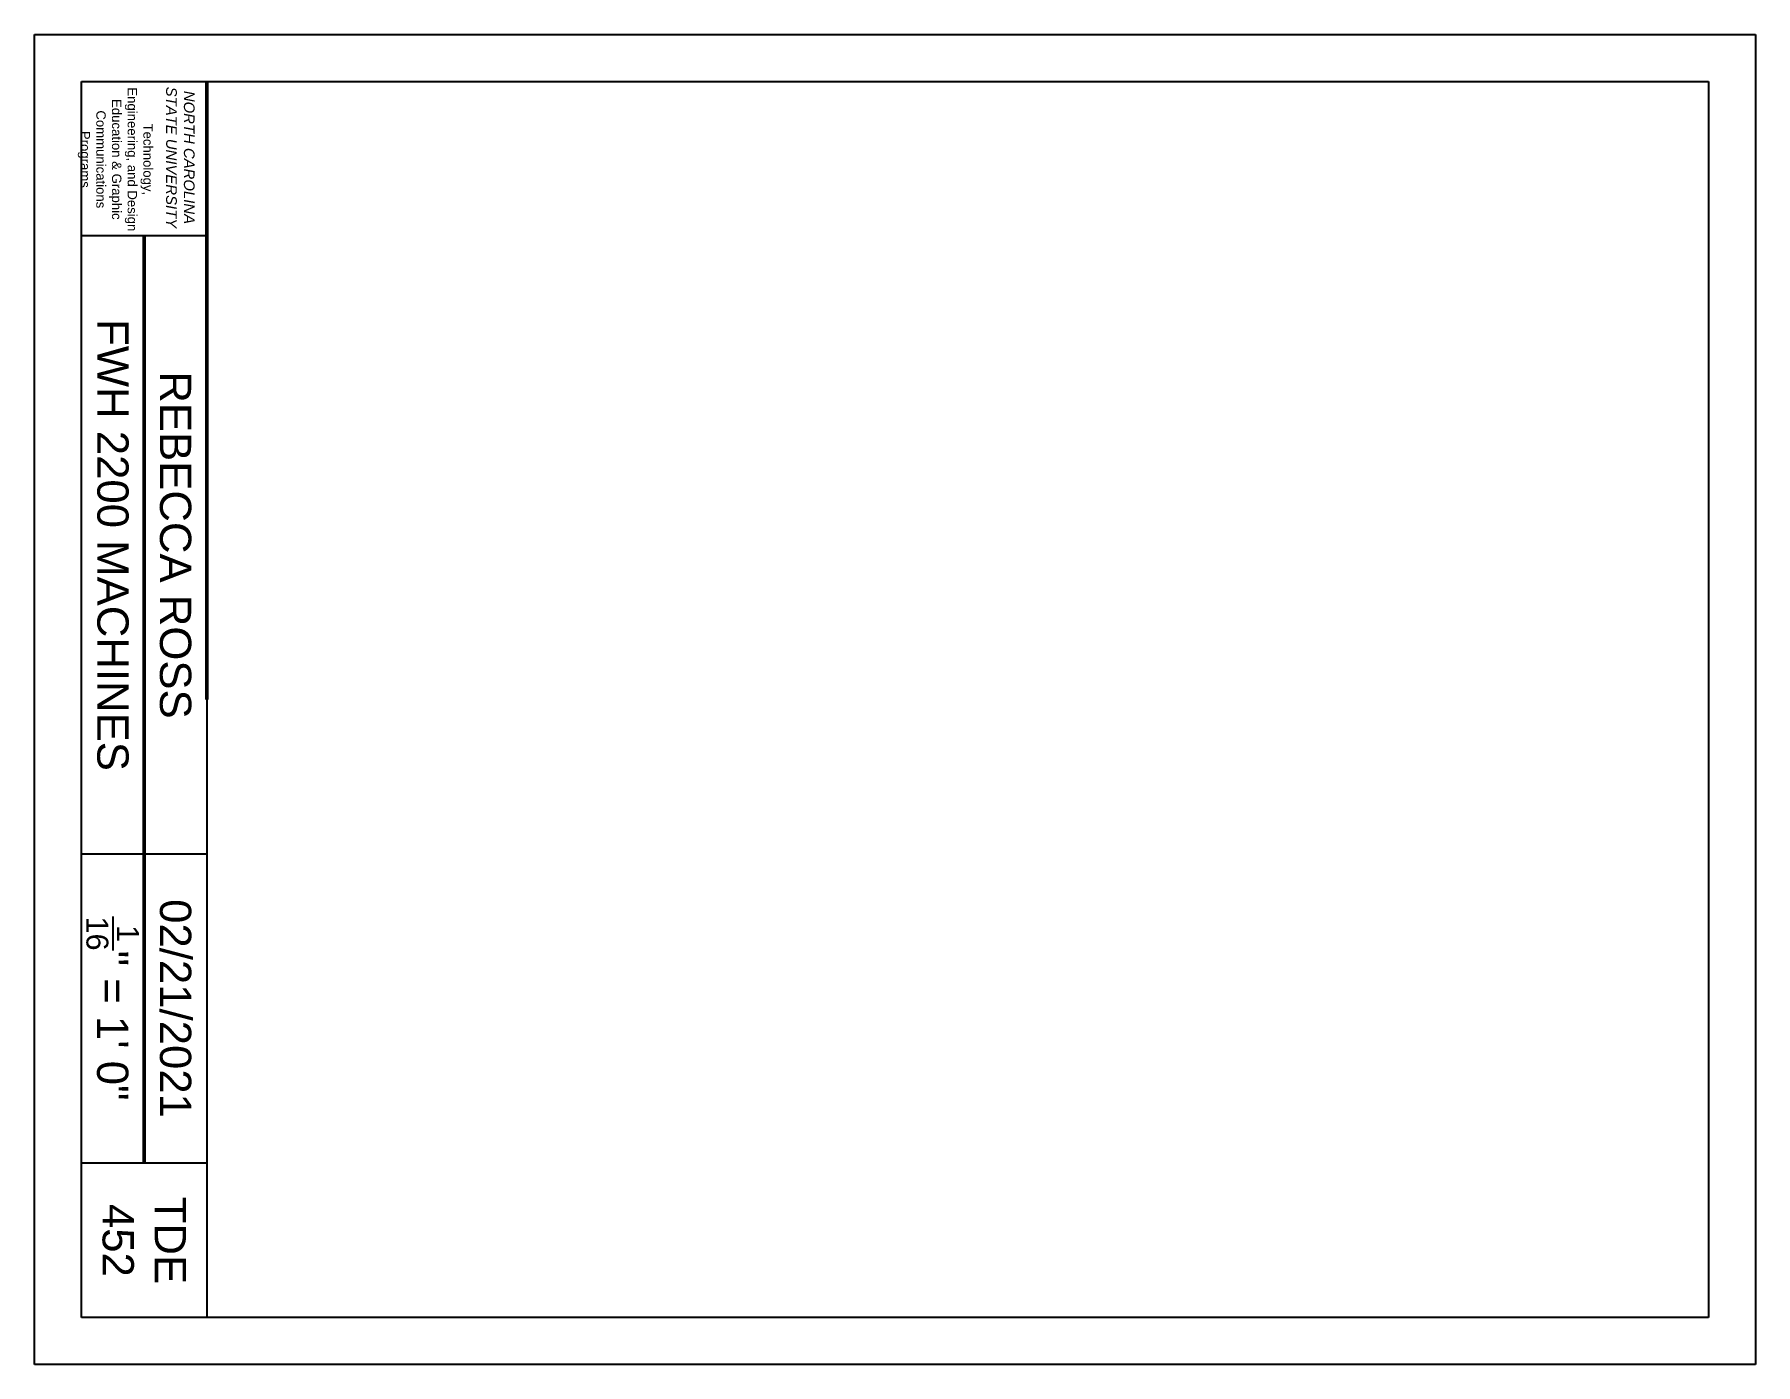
# Paper-space layout 'Letter-Vertical' of a CAD drawing. Header units: metres. Extents: x -3 to 276, y -3 to 213.
import ezdxf

# ---------------------------------------------------------------- set-up
doc = ezdxf.new("R2010")
doc.units = ezdxf.units.M
doc.header["$LTSCALE"] = 50
doc.layers.add('BORDER', color=7, linetype='Continuous', lineweight=50)
doc.styles.get("Standard").update_dxf_attribs({"font": 'arial.ttf'})

psp = doc.layouts.new('Letter-Vertical')

# ---------------------------------------------------------------- linework, layer by layer
for p, q in [((-3.07, -3.2), (-3.07, 212.7)), ((-3.07, 212.7), (276.33, 212.7)), ((276.33, 212.7), (276.33, -3.2)), ((4.55, 4.42), (4.55, 205.08)), ((4.55, 205.08), (268.71, 205.08)), ((268.71, 205.08), (268.71, 4.42)), ((24.9, 180), (4.55, 180)), ((24.9, 104.75), (24.9, 54.59)), ((24.9, 79.67), (4.55, 79.67)), ((24.9, 54.59), (24.9, 4.42)), ((24.9, 29.5), (4.55, 29.5)), ((268.71, 4.42), (4.55, 4.42)), ((276.33, -3.2), (-3.07, -3.2))]:
    psp.add_line(p, q)
at = {"layer": 'BORDER'}
for p, q in [((24.9, 205.08), (24.9, 104.75)), ((14.73, 180), (14.73, 29.5))]:
    psp.add_line(p, q, dxfattribs=at)

# ---------------------------------------------------------------- texts
at = {"rotation": 270}
for s, width, heights, insert, char_height, attachment_point in [('\\pxqc;{\\fArial|b0|i1|c0|p34;\\H1.5x;NORTH CAROLINA \\PSTATE UNIVERSITY}', 32.7577, [8.88], (22.93, 209.11), 1.1534, 1), ('\\pxqc;Technology, Engineering, and Design Education & Graphic Communications Programs', 24.1129, [11.71], (16.14, 204.48), 1.5272, 1), ('FWH 2200 MACHINES', 100.33, [0], (9.64, 129.83), 5.08, 5), ('REBECCA ROSS', 100.33, [0], (19.81, 129.83), 5.08, 5), ('02/21/2021', 50.165, [0], (19.81, 54.59), 5.08, 5), ('\\A1;{\\H0.7x;\\S1/16;}" = 1\' 0"', 50.165, [0], (9.64, 54.59), 5.08, 5), ('TDE 452', 25.0825, [0], (14.73, 16.96), 5.08, 5)]:
    psp.add_mtext_dynamic_manual_height_columns(s, width=width, gutter_width=25.4, heights=heights, dxfattribs=dict(at, insert=insert, char_height=char_height, attachment_point=attachment_point))

# ---------------------------------------------------------------- viewports
at = {"layer": '0', "view_twist_angle": 270}
psp.add_viewport(center=(146.81, 104.75), size=(243.81, 200.66), view_center_point=(1086.05, -838.959), view_height=1516.80001, dxfattribs=at)

doc.saveas('drawing.dxf')
